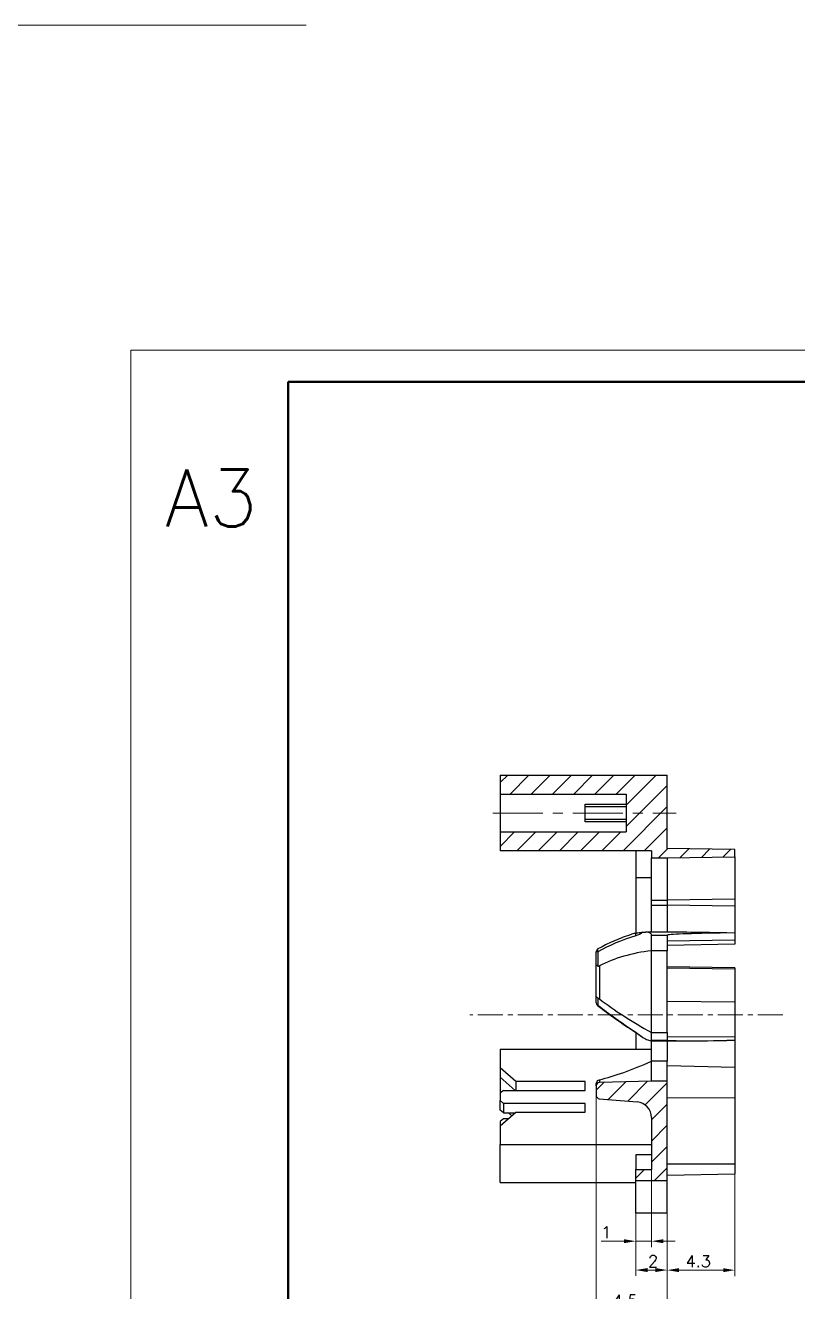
# Model space of a CAD drawing. Header units: millimetres. Extents: x 2517 to 4431, y 863 to 2540.
# Drawn here: x 3627.6 to 3676.6, y 1266.3 to 1346.6 of the extents above; entities that cross this region are included whole.
import ezdxf

# ---------------------------------------------------------------- set-up
doc = ezdxf.new("R2010")
doc.units = ezdxf.units.MM
doc.linetypes.add('CENTER', pattern=[50.8, 31.75, -6.35, 6.35, -6.35])
for name, color, linetype, lineweight in [('中心线', 1, 'CENTER', 9), ('填充', 3, 'Continuous', 9), ('实线', 7, 'Continuous', 25), ('尺寸标注', 2, 'Continuous', 9), ('引导线', 6, 'Continuous', 9), ('粗实线', 9, 'Continuous', 50)]:
    doc.layers.add(name, color=color, linetype=linetype, lineweight=lineweight)
doc.styles.add('st', font='txt.shx')
doc.dimstyles.new('st0.3', dxfattribs={"dimscale": 0.3, "dimtxt": 2.5, "dimasz": 2.5, "dimexe": 1.25, "dimexo": 0, "dimtad": 1, "dimtoh": 1, "dimdec": 3, "dimdsep": 46, "dimtxsty": 'st', "dimcen": 0, "dimclrd": 256, "dimclre": 256, "dimclrt": 256, "dimadec": 4, "dimazin": 2, "dimtfac": 1, "dimtdec": 3, "dimtmove": 0, "dimatfit": 1, "dimfxl": 0, "dimlwd": -1, "dimlwe": -1, "dimarcsym": 0})
pattern_1 = [(45, (0, 18.4268), (-0.6735192, 0.6735192), [])]

# ---------------------------------------------------------------- blocks, each defined once
blk = doc.blocks.new('*D235')
at = {"layer": 'Defpoints', "color": 0, "ltscale": 0.1, "transparency": 16777216}
for p in [(3666.313, 1271.312), (3668.313, 1271.312), (3668.313, 1267.708)]:
    blk.add_point(p, dxfattribs=at)
at = {"layer": '尺寸标注', "ltscale": 0.1, "transparency": 16777216}
for p, q in [((3666.313, 1271.312), (3666.313, 1267.333)), ((3668.313, 1271.312), (3668.313, 1267.333)), ((3667.063, 1267.708), (3667.563, 1267.708))]:
    blk.add_line(p, q, dxfattribs=at)
for points in [[(3667.063, 1267.833), (3667.063, 1267.583), (3666.313, 1267.708)], [(3667.563, 1267.833), (3667.563, 1267.583), (3668.313, 1267.708)]]:
    blk.add_solid(points, dxfattribs=at)
at = {"layer": '尺寸标注', "ltscale": 0.1, "transparency": 16777216, "insert": (3667.415, 1268.27), "char_height": 0.75, "attachment_point": 5, "style": 'st'}
blk.add_mtext('2', dxfattribs=at)
blk = doc.blocks.new('*D236')
at = {"layer": 'Defpoints', "color": 0, "ltscale": 0.1, "transparency": 16777216}
for p in [(3666.313, 1274.092), (3667.313, 1274.092), (3666.313, 1269.539)]:
    blk.add_point(p, dxfattribs=at)
at = {"layer": '尺寸标注', "ltscale": 0.1, "transparency": 16777216}
for p, q in [((3666.313, 1274.092), (3666.313, 1269.164)), ((3667.313, 1274.092), (3667.313, 1269.164)), ((3665.563, 1269.539), (3664.127, 1269.539)), ((3667.313, 1269.539), (3666.313, 1269.539)), ((3668.063, 1269.539), (3668.813, 1269.539))]:
    blk.add_line(p, q, dxfattribs=at)
for points in [[(3665.563, 1269.664), (3665.563, 1269.414), (3666.313, 1269.539)], [(3668.063, 1269.664), (3668.063, 1269.414), (3667.313, 1269.539)]]:
    blk.add_solid(points, dxfattribs=at)
at = {"layer": '尺寸标注', "ltscale": 0.1, "transparency": 16777216, "insert": (3664.44, 1270.102), "char_height": 0.75, "attachment_point": 5, "style": 'st'}
blk.add_mtext('1', dxfattribs=at)
blk = doc.blocks.new('*D256')
at = {"layer": 'Defpoints', "color": 0, "ltscale": 0.1, "transparency": 16777216}
for p in [(3672.613, 1273.809), (3668.313, 1271.312), (3668.313, 1267.703)]:
    blk.add_point(p, dxfattribs=at)
at = {"layer": '尺寸标注', "ltscale": 0.1, "transparency": 16777216}
for p, q in [((3672.613, 1273.809), (3672.613, 1267.328)), ((3668.313, 1271.312), (3668.313, 1267.328)), ((3671.863, 1267.703), (3669.063, 1267.703))]:
    blk.add_line(p, q, dxfattribs=at)
for points in [[(3669.063, 1267.828), (3669.063, 1267.578), (3668.313, 1267.703)], [(3671.863, 1267.828), (3671.863, 1267.578), (3672.613, 1267.703)]]:
    blk.add_solid(points, dxfattribs=at)
at = {"layer": '尺寸标注', "ltscale": 0.1, "transparency": 16777216, "insert": (3670.281, 1268.265), "char_height": 0.75, "attachment_point": 5, "style": 'st'}
blk.add_mtext('4.3', dxfattribs=at)
blk = doc.blocks.new('*D257')
at = {"layer": 'Defpoints', "color": 0, "ltscale": 0.1, "transparency": 16777216}
for p in [(3663.813, 1278.775), (3668.313, 1271.312), (3668.313, 1265.194)]:
    blk.add_point(p, dxfattribs=at)
at = {"layer": '尺寸标注', "ltscale": 0.1, "transparency": 16777216}
for p, q in [((3663.813, 1278.775), (3663.813, 1264.819)), ((3668.313, 1271.312), (3668.313, 1264.819)), ((3664.563, 1265.194), (3667.563, 1265.194))]:
    blk.add_line(p, q, dxfattribs=at)
for points in [[(3664.563, 1265.319), (3664.563, 1265.069), (3663.813, 1265.194)], [(3667.563, 1265.319), (3667.563, 1265.069), (3668.313, 1265.194)]]:
    blk.add_solid(points, dxfattribs=at)
at = {"layer": '尺寸标注', "ltscale": 0.1, "transparency": 16777216, "insert": (3665.639, 1265.757), "char_height": 0.75, "attachment_point": 5, "style": 'st'}
blk.add_mtext('4.5', dxfattribs=at)

msp = doc.modelspace()

# ---------------------------------------------------------------- hatches: boundary and pattern name
at = {"layer": '填充'}
h = msp.add_hatch(dxfattribs=at)
h.set_pattern_fill('ANSI31', color=256, scale=0.3, style=0)
h.set_pattern_definition(pattern_1)
h.paths.add_polyline_path([(3667.313, 1293.8418), (3668.313, 1293.8418), (3672.613, 1293.9169), (3672.613, 1294.3668), (3668.313, 1294.4418), (3668.313, 1299.0918), (3657.713, 1299.0918), (3657.713, 1297.8918), (3665.713, 1297.8918), (3665.713, 1295.4918), (3657.713, 1295.4918), (3657.713, 1294.2918), (3667.313, 1294.2918)], flags=0)
h = msp.add_hatch(dxfattribs=at)
h.set_pattern_fill('ANSI31', color=256, scale=0.3, style=0)
h.set_pattern_definition(pattern_1)
edge = h.paths.add_edge_path(flags=0)
edge.add_line((3666.313, 1273.3918), (3668.313, 1273.3918))
edge.add_line((3668.313, 1273.3918), (3668.313, 1279.6918))
edge.add_line((3668.313, 1279.6918), (3667.313, 1279.6918))
edge.add_line((3667.313, 1279.6918), (3664.0072, 1279.5974))
edge.add_arc((3664.013, 1279.3975), 0.2, 91.636577, 180)
edge.add_line((3663.813, 1279.3975), (3663.813, 1278.7754))
edge.add_arc((3664.013, 1278.7754), 0.2, 180, 265.100908)
edge.add_line((3663.9959, 1278.5762), (3666.3984, 1278.3702))
edge.add_arc((3666.313, 1277.3739), 1, 0, 85.100908, ccw=False)
edge.add_line((3667.313, 1277.3739), (3667.313, 1274.0918))
edge.add_line((3667.313, 1274.0918), (3666.313, 1274.0918))
edge.add_line((3666.313, 1274.0918), (3666.313, 1273.3918))

# ---------------------------------------------------------------- linework, layer by layer
at = {"color": 7, "linetype": 'Continuous', "lineweight": 25}
for p, q in [((3657.713, 1299.0918), (3657.713, 1297.8918)), ((3657.713, 1299.0918), (3668.313, 1299.0918)), ((3668.313, 1294.4418), (3668.313, 1299.0918)), ((3657.713, 1297.8918), (3665.713, 1297.8918)), ((3657.713, 1297.8918), (3657.713, 1295.4918)), ((3665.713, 1297.8918), (3665.713, 1295.4918)), ((3663.113, 1297.2418), (3665.713, 1297.2418)), ((3663.113, 1297.0918), (3663.113, 1297.2418)), ((3665.713, 1297.0918), (3663.113, 1297.0918)), ((3663.113, 1296.2918), (3663.113, 1297.0918)), ((3663.113, 1296.2918), (3665.713, 1296.2918)), ((3663.113, 1296.1418), (3663.113, 1296.2918)), ((3665.713, 1296.1418), (3663.113, 1296.1418)), ((3657.713, 1295.4918), (3657.713, 1294.2918)), ((3657.713, 1295.4918), (3665.713, 1295.4918)), ((3667.313, 1294.2918), (3657.713, 1294.2918)), ((3666.313, 1294.2918), (3666.313, 1292.5954)), ((3667.313, 1294.2918), (3667.313, 1293.8418)), ((3667.313, 1293.8418), (3668.313, 1293.8418)), ((3667.313, 1291.1684), (3667.313, 1293.8418)), ((3672.613, 1294.3668), (3668.313, 1294.4418)), ((3668.313, 1293.8418), (3672.613, 1293.9169)), ((3668.313, 1293.8418), (3668.313, 1291.1684)), ((3672.613, 1293.9169), (3672.613, 1294.3668)), ((3672.613, 1293.9169), (3672.613, 1291.2233)), ((3666.313, 1292.5954), (3667.313, 1292.5954)), ((3666.313, 1292.5954), (3666.313, 1289.0775)), ((3667.313, 1291.1684), (3668.313, 1291.1684)), ((3667.313, 1290.8489), (3667.313, 1291.1684)), ((3667.313, 1290.8489), (3668.313, 1290.8489)), ((3667.313, 1289.1643), (3667.313, 1290.8489)), ((3672.613, 1291.2233), (3668.313, 1291.1684)), ((3668.313, 1291.1684), (3668.313, 1290.8489)), ((3672.613, 1290.7839), (3668.313, 1290.8489)), ((3668.313, 1290.8489), (3668.313, 1289.1397)), ((3672.613, 1291.2233), (3672.613, 1290.7839)), ((3672.613, 1290.7839), (3672.613, 1289.0784)), ((3666.7743, 1289.1291), (3666.9303, 1289.1386)), ((3668.3757, 1289.1397), (3666.9665, 1289.1397)), ((3667.3107, 1289.1397), (3667.313, 1289.1643)), ((3667.313, 1288.9397), (3668.313, 1288.9397)), ((3667.313, 1287.9585), (3667.313, 1288.9397)), ((3668.313, 1288.9397), (3668.313, 1288.5585)), ((3672.613, 1289.0784), (3672.1041, 1289.0883)), ((3672.613, 1289.0784), (3672.613, 1288.6261)), ((3672.613, 1288.6261), (3668.313, 1288.5585)), ((3668.313, 1288.5585), (3668.313, 1287.9585)), ((3672.613, 1288.3749), (3668.313, 1288.2977)), ((3672.613, 1288.6261), (3672.613, 1288.3749)), ((3663.813, 1287.0616), (3663.813, 1287.8951)), ((3663.913, 1287.8951), (3663.813, 1287.8951)), ((3663.913, 1287.8951), (3663.913, 1286.9893)), ((3668.313, 1287.9585), (3667.313, 1287.9585)), ((3667.313, 1282.7679), (3667.313, 1287.9585)), ((3668.313, 1282.7679), (3668.313, 1287.9585)), ((3663.813, 1285.0663), (3663.813, 1287.0616)), ((3664.0072, 1287.0046), (3664.0072, 1284.8977)), ((3672.613, 1286.8644), (3668.313, 1286.9394)), ((3672.613, 1286.7807), (3668.313, 1286.8457)), ((3672.613, 1286.8644), (3672.613, 1286.7807)), ((3672.613, 1286.7807), (3672.613, 1284.6942)), ((3663.813, 1284.6496), (3663.813, 1285.0663)), ((3663.913, 1284.9524), (3663.913, 1284.4996)), ((3672.613, 1284.6942), (3668.313, 1284.747)), ((3672.613, 1284.6942), (3672.613, 1282.4991)), ((3666.313, 1282.7789), (3666.313, 1281.7229)), ((3666.7743, 1282.4519), (3666.9303, 1282.3691)), ((3667.313, 1282.7679), (3668.313, 1282.7679)), ((3667.313, 1282.2773), (3667.313, 1282.7679)), ((3668.313, 1282.7679), (3668.313, 1282.4679)), ((3672.613, 1282.4991), (3668.313, 1282.4679)), ((3668.313, 1282.4679), (3668.313, 1282.2773)), ((3672.613, 1282.4991), (3672.613, 1282.2729)), ((3657.713, 1281.7229), (3657.713, 1280.5322)), ((3657.713, 1281.7229), (3667.313, 1281.7229)), ((3667.2665, 1282.2505), (3669.848, 1282.2505)), ((3667.313, 1282.2773), (3668.313, 1282.2773)), ((3667.313, 1280.9492), (3667.313, 1282.2505)), ((3668.313, 1282.2505), (3668.313, 1280.9492)), ((3672.613, 1282.2729), (3672.1041, 1282.2603)), ((3672.613, 1282.2729), (3672.613, 1280.5504)), ((3667.313, 1279.6918), (3667.313, 1280.9492)), ((3668.313, 1280.9492), (3667.313, 1280.9492)), ((3668.313, 1279.6918), (3668.313, 1280.9492)), ((3658.713, 1279.6661), (3657.713, 1280.5322)), ((3657.713, 1280.5322), (3657.713, 1279.9322)), ((3672.613, 1280.5504), (3668.313, 1280.6492)), ((3672.613, 1280.5504), (3672.613, 1278.6065)), ((3657.713, 1279.9322), (3658.6701, 1279.1032)), ((3657.713, 1279.9322), (3657.713, 1278.93)), ((3663.113, 1279.6661), (3658.713, 1279.6661)), ((3658.713, 1279.6661), (3658.713, 1279.1032)), ((3663.113, 1279.1032), (3663.113, 1279.6661)), ((3663.813, 1279.3975), (3663.813, 1279.5476)), ((3663.813, 1279.3975), (3663.813, 1278.7754)), ((3664.0072, 1279.7733), (3664.0072, 1279.5974)), ((3667.313, 1279.6918), (3664.0072, 1279.5974)), ((3668.313, 1279.6918), (3667.313, 1279.6918)), ((3668.313, 1273.3918), (3668.313, 1279.6918)), ((3657.913, 1279.1032), (3657.713, 1278.93)), ((3657.713, 1278.93), (3657.713, 1278.4537)), ((3657.713, 1278.4537), (3657.913, 1278.2805)), ((3657.713, 1277.8537), (3657.713, 1278.4537)), ((3657.913, 1279.1032), (3663.113, 1279.1032)), ((3663.9959, 1278.5762), (3666.3984, 1278.3702)), ((3672.613, 1278.6065), (3668.313, 1278.6308)), ((3672.613, 1278.6065), (3672.613, 1274.4335)), ((3657.913, 1277.6805), (3657.713, 1277.8537)), ((3657.713, 1276.8515), (3658.713, 1277.7176)), ((3663.113, 1278.2805), (3657.913, 1278.2805)), ((3657.913, 1278.2805), (3657.913, 1277.6805)), ((3657.913, 1277.6805), (3658.6701, 1277.6805)), ((3658.2345, 1277.6805), (3658.4523, 1277.4918)), ((3658.713, 1277.7176), (3663.113, 1277.7176)), ((3663.113, 1277.7176), (3663.113, 1278.2805)), ((3657.913, 1277.3032), (3657.713, 1277.13)), ((3657.713, 1277.13), (3657.713, 1276.8515)), ((3657.713, 1276.8515), (3657.713, 1275.6608)), ((3658.2345, 1277.3032), (3657.913, 1277.3032)), ((3667.313, 1277.3739), (3667.313, 1274.0918)), ((3657.713, 1273.2608), (3657.713, 1275.6608)), ((3657.713, 1275.6608), (3667.313, 1275.6608)), ((3667.313, 1275.0172), (3666.313, 1275.0172)), ((3666.313, 1275.0172), (3666.313, 1274.0918)), ((3672.613, 1274.4335), (3668.313, 1274.4335)), ((3672.613, 1274.4335), (3672.613, 1273.8086)), ((3666.313, 1273.3918), (3666.313, 1274.0918)), ((3666.313, 1274.0918), (3667.313, 1274.0918)), ((3668.313, 1273.7335), (3672.613, 1273.8086)), ((3657.713, 1273.2608), (3666.313, 1273.2608)), ((3666.313, 1271.3118), (3666.313, 1273.3918)), ((3666.313, 1273.3918), (3668.313, 1273.3918)), ((3668.313, 1271.3118), (3668.313, 1273.3918)), ((3668.313, 1271.3118), (3666.313, 1271.3118))]:
    msp.add_line(p, q, dxfattribs=at)
at = {"color": 8, "linetype": 'Continuous', "lineweight": 25, "flags": 128}
for points in [[(3663.914, 1288.0689), (3663.9128, 1288.0682), (3663.8965, 1288.0502), (3663.8881, 1288.0216), (3663.8881, 1287.9845), (3663.8966, 1287.9414), (3663.913, 1287.8951)], [(3663.913, 1284.4996), (3663.8966, 1284.4914), (3663.8895, 1284.4922)]]:
    msp.add_lwpolyline(points, dxfattribs=at)
at = {"color": 7, "linetype": 'Continuous', "lineweight": 25}
for centre, radius, start, end in [((3666.4913, 1288.968), 0.1882, 141.231309, 200.8973), ((3664.013, 1287.8951), 0.2, 119.642753, 180), ((3664.013, 1284.6496), 0.2, 180, 231.884637), ((3663.9836, 1284.655), 0.1708, 181.828011, 245.552124), ((3664.013, 1279.3975), 0.2, 91.636577, 180), ((3664.013, 1278.7754), 0.2, 180, 265.100908), ((3666.313, 1277.3739), 1, 0, 85.100908)]:
    msp.add_arc(centre, radius, start, end, dxfattribs=at)
at = {"color": 8, "linetype": 'Continuous', "lineweight": 25}
msp.add_arc((3666.3676, 1282.7581), 0.0641, 144.441747, 162.251236, dxfattribs=at)
at = {"color": 7, "linetype": 'Continuous', "lineweight": 25}
for centre, major_axis, ratio, start_param, end_param in [((3670.9013, 1283.8918), (9.8994, 0), 0.5709522, 2.0524508, 2.3545404), ((3666.9665, 1288.9397), (0.3464, 0), 0.5773503, 0, 1.6755161), ((3679.7709, 1288.9397), (11.458, 0), 0.0174551, 2.3038346, 3.1415927), ((3679.7709, 1288.9397), (11.458, -0.1989), 0.001824, 2.3038663, 3.0369046), ((3668.7752, 1283.8918), (7.2023, 0), 0.5766429, 1.7752422, 2.2942907), ((3668.7752, 1284.0701), (7.1495, -3.8256), 0.2274642, 4.1100133, 4.6290618), ((3670.9013, 1283.007), (9.8284, -5.252), 0.225284, 4.0484526, 4.3505422), ((3666.9665, 1282.4505), (0.3439, -0.184), 0.2277351, 4.7289512, 6.4044672), ((3679.7709, 1282.4505), (11.458, 0.1732), 0.0087255, 3.1414607, 3.9792188), ((3668.7752, 1283.7136), (7.1495, 3.8256), 0.2274642, 3.8677759, 4.3868244)]:
    msp.add_ellipse(centre, major_axis=major_axis, ratio=ratio, start_param=start_param, end_param=end_param, dxfattribs=at)
for points, knots in [([(3666.3192, 1289.0804), (3666.2327, 1289.0539), (3665.9634, 1288.9714), (3665.5226, 1288.8173), (3665.0075, 1288.6126), (3664.5226, 1288.3924), (3664.1619, 1288.2081), (3663.9636, 1288.0967), (3663.914, 1288.0689)], [0, 0, 0, 0, 0.104725, 0.326182, 0.5387791, 0.7420135, 0.9355999, 1, 1, 1, 1]), ([(3666.3191, 1289.0807), (3666.3197, 1289.0809), (3666.3229, 1289.0819), (3666.3314, 1289.0837), (3666.3401, 1289.0852), (3666.3445, 1289.0859)], [0, 0, 0, 0, 0.1116103, 0.5532818, 1, 1, 1, 1]), ([(3666.3445, 1289.0859), (3666.3998, 1289.0947), (3666.4666, 1289.1025), (3666.6094, 1289.1171), (3666.6872, 1289.1238), (3666.7743, 1289.1291)], [0, 0, 0, 0, 0.5, 0.5, 1, 1, 1, 1]), ([(3664.0072, 1284.8977), (3663.9913, 1284.9097), (3663.9742, 1284.9213), (3663.9569, 1284.9312), (3663.9424, 1284.9396), (3663.9273, 1284.947), (3663.913, 1284.9524)], [0, 0, 0, 0, 0.00006050247, 0.00006050247, 0.00006050247, 0.00011136818, 0.00011136818, 0.00011136818, 0.00011136818]), ([(3663.8895, 1284.4922), (3663.9644, 1284.4339), (3664.1855, 1284.2616), (3664.5661, 1283.9762), (3665.0404, 1283.6334), (3665.543, 1283.2839), (3665.9686, 1282.9981), (3666.2268, 1282.8297), (3666.3065, 1282.7777)], [0, 0, 0, 0, 0.0968981, 0.2859653, 0.4828895, 0.6889876, 0.9039168, 1, 1, 1, 1]), ([(3666.3064, 1282.7774), (3666.3198, 1282.7687), (3666.3906, 1282.7231), (3666.4921, 1282.6521), (3666.5748, 1282.5865), (3666.6049, 1282.5627)], [0, 0, 0, 0, 0.1299165, 0.6839703, 1, 1, 1, 1]), ([(3666.7743, 1282.4519), (3666.7223, 1282.4814), (3666.6629, 1282.5152), (3666.6128, 1282.5593), (3666.6065, 1282.5647)], [0, 0, 0, 0, 0.8758421, 1, 1, 1, 1])]:
    msp.add_open_spline(points, degree=3, knots=knots, dxfattribs=at)
for points in [[(3666.7743, 1289.1291), (3666.6316, 1289.0262), (3666.4788, 1288.9496), (3666.3154, 1288.9009)], [(3663.913, 1286.9893), (3663.8496, 1287.0048), (3663.813, 1287.0335), (3663.813, 1287.0616)], [(3663.913, 1286.9893), (3663.9449, 1286.9815), (3663.9775, 1286.9895), (3664.0072, 1287.0046)], [(3663.913, 1284.9524), (3663.8496, 1284.9764), (3663.813, 1285.0214), (3663.813, 1285.0663)], [(3666.3154, 1282.7954), (3666.4788, 1282.6894), (3666.6316, 1282.5747), (3666.7743, 1282.4519)], [(3663.913, 1279.7338), (3663.8496, 1279.6944), (3663.813, 1279.6206), (3663.813, 1279.5476)], [(3663.913, 1279.7338), (3663.9449, 1279.7537), (3663.9775, 1279.766), (3664.0072, 1279.7733)]]:
    msp.add_open_spline(points, degree=3, dxfattribs=at)
at = {"layer": '中心线', "ltscale": 0.1}
msp.add_line((3657.2359, 1296.6918), (3668.8802, 1296.6918), dxfattribs=at)
at = {"layer": '中心线', "ltscale": 0.05}
msp.add_line((3675.6537, 1283.8918), (3655.7846, 1283.8918), dxfattribs=at)
at = {"layer": '尺寸标注', "ltscale": 0.2}
msp.add_line((3054.3981, 1346.6412), (3645.4033, 1346.6412), dxfattribs=at)
at = {"layer": '引导线'}
for p, q in [((3634.2634, 1326.0442), (3802.2634, 1326.0442)), ((3634.2634, 1207.2442), (3634.2634, 1326.0442))]:
    msp.add_line(p, q, dxfattribs=at)
at = {"layer": '粗实线'}
for p, q in [((3644.2634, 1209.2442), (3644.2634, 1324.0442)), ((3644.2634, 1324.0442), (3800.2634, 1324.0442))]:
    msp.add_line(p, q, dxfattribs=at)

# ---------------------------------------------------------------- texts
at = {"layer": '实线', "ltscale": 0.2, "insert": (3636.4401, 1318.4665), "char_height": 3.6, "width": 10, "attachment_point": 1, "style": 'st'}
msp.add_mtext('A3', dxfattribs=at)

# ---------------------------------------------------------------- dimensions: what is measured, and where the dimension line sits
at = {"layer": '尺寸标注', "ltscale": 0.1}
for base, p1, p2, picture, middle in [((3668.313, 1265.1943), (3663.813, 1278.7754), (3668.313, 1271.3118), '*D257', (3665.6394, 1265.1943)), ((3666.313, 1269.5393), (3667.313, 1274.0918), (3666.313, 1274.0918), '*D236', (3664.4395, 1269.5393)), ((3668.313, 1267.7025), (3672.613, 1273.8086), (3668.313, 1271.3118), '*D256', (3670.2809, 1267.7025)), ((3668.313, 1267.7079), (3666.313, 1271.3118), (3668.313, 1271.3118), '*D235', (3667.4151, 1267.7079))]:
    dim = msp.add_linear_dim(base=base, p1=p1, p2=p2, dimstyle='st0.3', override={"dimtol": 0, "dimlim": 0, "dimtp": 0, "dimtm": 0, "dimtfac": 1, "dimtdec": 3, "dimtolj": 0, "dimtzin": 8}, dxfattribs=at)
    dim.commit()
    dim.dimension.update_dxf_attribs({"geometry": picture, "text_midpoint": middle, "dimtype": 160})

doc.saveas('drawing.dxf')
